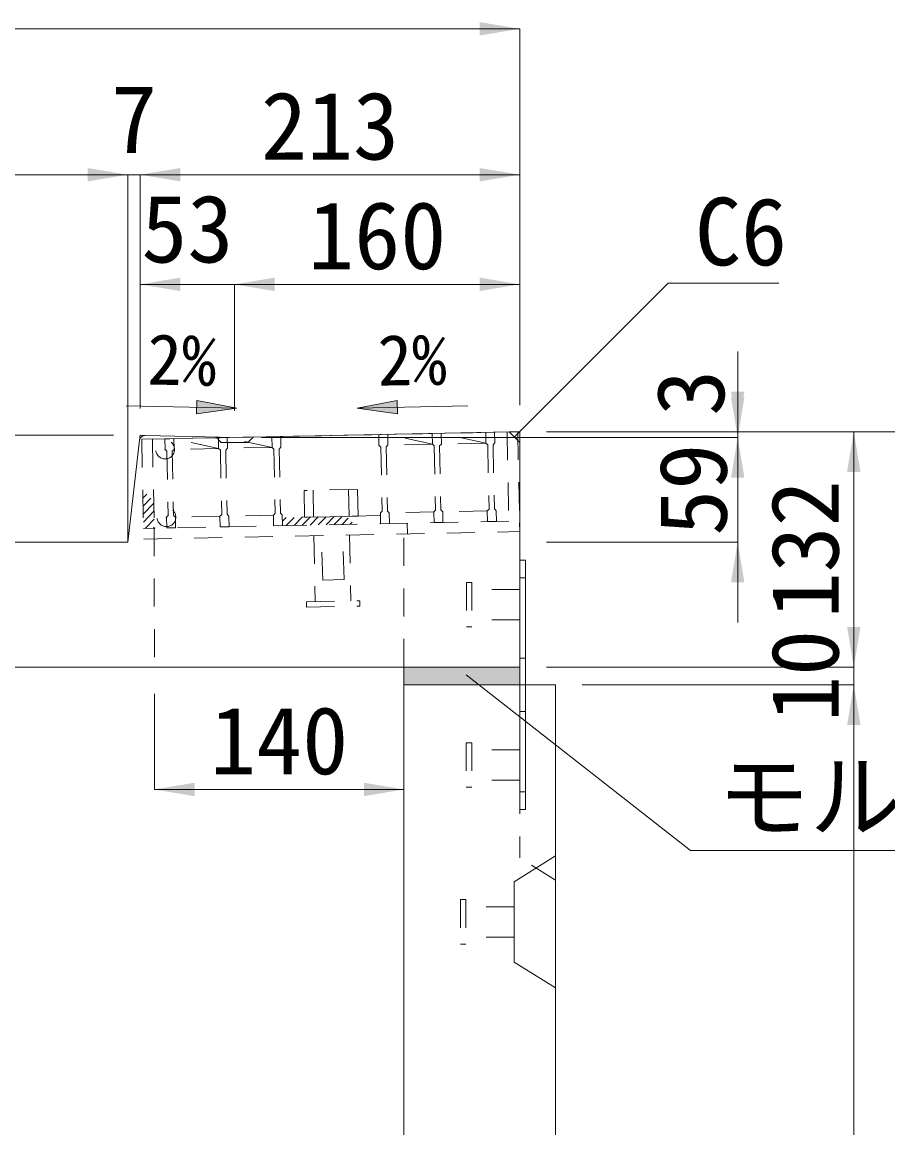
# Model space of a CAD drawing. Units: millimetres at full size; some dimension numbers follow another scale. Extents: x -3301 to 90699, y 107523 to 139162.
# Drawn here: x 23588 to 24074, y 116922 to 117542 of the extents above; entities that cross this region are included whole.
import ezdxf
from ezdxf.enums import TextEntityAlignment as Align

# ---------------------------------------------------------------- set-up
doc = ezdxf.new("R2010")
doc.units = ezdxf.units.MM
doc.header["$LTSCALE"] = 21
doc.header["$PDMODE"] = 32
doc.header["$PDSIZE"] = 10.5
doc.linetypes.add('USER1', pattern=[1.35, 0.75, -0.6])
for name, color, linetype, lineweight in [('0_2', 7, 'USER1', 9), ('寸法線', 7, 'Continuous', 9), ('引出線', 4, 'Continuous', 9), ('本体', 2, 'Continuous', 9), ('補助線', 8, 'Continuous', 13), ('ｲﾝｻｰﾄ', 3, 'USER1', 5), ('ｸﾞﾚｰﾁﾝｸﾞ', 7, 'USER1', 9)]:
    doc.layers.add(name, color=color, linetype=linetype, lineweight=lineweight)
doc.layers.add('ﾊｯﾁﾝｸﾞ', color=8, linetype='Continuous')
doc.styles.add('ＭＳ ゴシック', font='')
doc.styles.get('ＭＳ ゴシック').set_extended_font_data('MS Gothic')

# ---------------------------------------------------------------- blocks, each defined once
blk = doc.blocks.new('filled_arrow')
at = {"color": 0, "linetype": 'Continuous', "lineweight": -2}
blk.add_solid([(7.5, 1.25), (0, 0), (7.5, -1.25)], dxfattribs=at)

msp = doc.modelspace()

# ---------------------------------------------------------------- hatches: boundary and pattern name
at = {"layer": '引出線'}
for points in [[(23686.08, 117329.83), (23685.93, 117322.33), (23708.5, 117325.63)], [(23798.53, 117329.83), (23798.68, 117322.33), (23776.11, 117325.63)]]:
    msp.add_hatch(color=7, dxfattribs=at).paths.add_polyline_path(points)
at = {"layer": 'ｸﾞﾚｰﾁﾝｸﾞ'}
h = msp.add_hatch(dxfattribs=at)
h.set_pattern_fill('USER', color=256, style=0, pattern_type=2)
h.set_pattern_definition([(46.14576, (23131.14, 116930.54), (-2.28951, 2.19972), [75, -60])])
h.paths.add_polyline_path([(23655.2, 117308.09), (23661.2, 117308.21), (23662.2, 117258.22), (23656.2, 117258.1)])
h = msp.add_hatch(dxfattribs=at)
h.set_pattern_fill('USER', color=256, style=0, pattern_type=2)
h.set_pattern_definition([(46.14576, (23228.12, 116932.48), (-2.28951, 2.19972), [75, -60])])
h.paths.add_polyline_path([(23734.19, 117259.65), (23734.1, 117264.15), (23769.59, 117264.86), (23784.59, 117265.16), (23789.09, 117265.25), (23789.18, 117260.75), (23769.68, 117260.36)])
at = {"layer": 'ﾊｯﾁﾝｸﾞ'}
msp.add_hatch(color=256, dxfattribs=at).paths.add_polyline_path([(23802.31, 117180.33), (23802.31, 117170.33), (23867.31, 117170.33), (23867.31, 117180.33)])

# ---------------------------------------------------------------- linework, layer by layer
at = {"layer": '0_2'}
for p, q in [((23870.51, 117230.33), (23867.31, 117230.33)), ((23870.51, 117185.33), (23867.31, 117185.33)), ((23870.51, 117155.33), (23867.31, 117155.33)), ((23870.51, 117110.33), (23867.31, 117110.33))]:
    msp.add_line(p, q, dxfattribs=at)
at = {"layer": '0_2', "linetype": 'Continuous', "lineweight": 13}
msp.add_line((23802.31, 117170.33), (23802.31, 117180.33), dxfattribs=at)
at = {"layer": '0_2', "linetype": 'Continuous'}
msp.add_lwpolyline([(23867.31, 117100.33), (23867.31, 117240.33), (23870.51, 117240.33), (23870.51, 117100.33)], close=True, dxfattribs=at)
at = {"layer": '寸法線'}
for p, q in [((23437.31, 117538.41), (23867.31, 117538.41)), ((23867.31, 117327.33), (23867.31, 117538.41)), ((23437.31, 117456.54), (23647.31, 117456.54)), ((23602.31, 117456.54), (23699.32, 117456.54)), ((23647.31, 117265.33), (23647.31, 117456.54)), ((23647.31, 117265.33), (23647.31, 117456.54)), ((23654.32, 117325.33), (23654.32, 117456.54)), ((23654.32, 117456.54), (23867.31, 117456.54)), ((23654.32, 117325.33), (23654.32, 117456.54)), ((23867.31, 117327.33), (23867.31, 117456.54)), ((23654.32, 117395.03), (23752.3, 117395.03)), ((23654.32, 117325.33), (23654.32, 117395.03)), ((23707.3, 117324.13), (23707.3, 117395.03)), ((23707.3, 117395.03), (23867.31, 117395.03)), ((23707.3, 117324.13), (23707.3, 117395.03)), ((23867.31, 117327.33), (23867.31, 117395.03)), ((23989.54, 117264.13), (23989.54, 117357.33)), ((23989.54, 117205.33), (23989.54, 117354.13)), ((23882.31, 117312.33), (24054.67, 117312.33)), ((23882.31, 117312.33), (24139.77, 117312.33)), ((23882.31, 117312.33), (23989.54, 117312.33)), ((24054.67, 117312.33), (24054.67, 117180.33)), ((23639.32, 117310.33), (23147.2, 117310.33)), ((23722.3, 117309.13), (23989.54, 117309.13)), ((23722.3, 117309.13), (23989.54, 117309.13)), ((23882.31, 117250.33), (23989.54, 117250.33)), ((24054.67, 117125.33), (24054.67, 117225.33)), ((23882.31, 117180.33), (24054.67, 117180.33)), ((23882.31, 117180.33), (24054.67, 117180.33)), ((23902.31, 117170.33), (24054.67, 117170.33)), ((23902.31, 117170.33), (24054.67, 117170.33)), ((24054.67, 115820.33), (24054.67, 117170.33)), ((23662.31, 117165.33), (23662.31, 117111.64)), ((23802.31, 117165.33), (23802.31, 117111.64)), ((23662.31, 117111.64), (23802.31, 117111.64))]:
    msp.add_line(p, q, dxfattribs=at)
at = {"layer": '引出線', "color": 7}
for p, q in [((23646.4, 117326.87), (23708.5, 117325.63)), ((23838.22, 117326.87), (23776.11, 117325.63))]:
    msp.add_line(p, q, dxfattribs=at)
at = {"layer": '引出線'}
for points in [[(23864.31, 117309.4), (23950.55, 117395.65), (24012.66, 117395.65)], [(23837.22, 117176.01), (23963.15, 117077.33), (24178.97, 117077.33)]]:
    msp.add_lwpolyline(points, dxfattribs=at)
at = {"layer": '引出線', "color": 7, "lineweight": 13}
for points in [[(23686.08, 117329.83), (23685.93, 117322.33), (23708.5, 117325.63)], [(23798.53, 117329.83), (23798.68, 117322.33), (23776.11, 117325.63)]]:
    msp.add_lwpolyline(points, close=True, dxfattribs=at)
at = {"layer": '本体', "lineweight": 20}
for p, q in [((23707.3, 117309.13), (23861.31, 117312.21)), ((23867.31, 117306.33), (23861.31, 117312.21)), ((23654.01, 117307.61), (23647.31, 117250.33)), ((23657.05, 117310.27), (23707.3, 117309.13)), ((23867.31, 117306.33), (23867.31, 117180.33)), ((23443.31, 117250.33), (23647.31, 117250.33)), ((23867.31, 117180.33), (23437.31, 117180.33)), ((23802.31, 117170.33), (23802.31, 116840.85)), ((23887.31, 117170.33), (23802.31, 117170.33)), ((23887.31, 117170.33), (23887.31, 115820.33))]:
    msp.add_line(p, q, dxfattribs=at)
at = {"layer": '本体', "linetype": 'USER1'}
for p, q in [((23696.99, 117309.33), (23699.81, 117306.28)), ((23699.81, 117306.28), (23714.81, 117306.28)), ((23717.62, 117309.33), (23714.81, 117306.28)), ((23662.2, 117258.35), (23662.31, 117180.33)), ((23802.31, 117180.33), (23802.31, 117261.15)), ((23867.31, 117170.33), (23867.31, 117073.32)), ((23887.31, 117060.82), (23867.31, 117073.32))]:
    msp.add_line(p, q, dxfattribs=at)
at = {"layer": '本体'}
for p, q in [((23887.31, 117074.32), (23864.11, 117059.83)), ((23864.11, 117059.83), (23864.11, 117014.82)), ((23887.31, 117000.32), (23864.11, 117014.82))]:
    msp.add_line(p, q, dxfattribs=at)
at = {"layer": '本体', "lineweight": 20}
msp.add_arc((23656.99, 117307.27), 3, 88.70243, 173.33014, dxfattribs=at)
at = {"layer": '補助線', "lineweight": 20}
for p, q in [((23861.31, 117312.21), (23867.31, 117312.33)), ((23654.32, 117310.33), (23654.01, 117307.61)), ((23654.32, 117310.33), (23657.05, 117310.27))]:
    msp.add_line(p, q, dxfattribs=at)
at = {"layer": '補助線'}
for p, q in [((23867.31, 117306.33), (23867.31, 117312.33)), ((23647.31, 117250.33), (23647.31, 117310.33))]:
    msp.add_line(p, q, dxfattribs=at)
at = {"layer": 'ｲﾝｻｰﾄ'}
for p, q in [((23840.31, 117227.82), (23837.31, 117227.82)), ((23837.31, 117227.82), (23837.31, 117202.83)), ((23840.31, 117227.82), (23840.31, 117202.83)), ((23867.31, 117223.83), (23840.31, 117223.83)), ((23867.31, 117223.83), (23867.31, 117206.82)), ((23867.31, 117206.82), (23840.31, 117206.82)), ((23840.31, 117202.83), (23837.31, 117202.83)), ((23837.3, 117137.83), (23837.3, 117112.83)), ((23840.31, 117137.83), (23837.3, 117137.83)), ((23840.31, 117137.83), (23840.31, 117112.83)), ((23867.31, 117133.83), (23840.31, 117133.83)), ((23867.31, 117116.83), (23840.31, 117116.83)), ((23840.31, 117112.83), (23837.3, 117112.83)), ((23834.1, 117049.82), (23834.1, 117024.82)), ((23837.1, 117049.82), (23834.1, 117049.82)), ((23837.1, 117049.82), (23837.1, 117024.82)), ((23864.11, 117045.82), (23837.1, 117045.82)), ((23864.11, 117028.82), (23837.1, 117028.82)), ((23837.1, 117024.82), (23834.1, 117024.82))]:
    msp.add_line(p, q, dxfattribs=at)
at = {"layer": 'ｸﾞﾚｰﾁﾝｸﾞ'}
for p, q in [((23655.2, 117308.09), (23866.16, 117312.3)), ((23668.2, 117308.35), (23853.16, 117312.04)), ((23853.16, 117312.04), (23848.17, 117311.94)), ((23853.16, 117312.04), (23848.17, 117311.94)), ((23853.16, 117312.04), (23848.17, 117311.94)), ((23848.17, 117311.94), (23848.29, 117305.95)), ((23848.17, 117311.94), (23848.29, 117305.95)), ((23848.17, 117311.94), (23848.29, 117305.95)), ((23853.16, 117312.04), (23853.28, 117306.05)), ((23853.16, 117312.04), (23853.28, 117306.05)), ((23853.16, 117312.04), (23853.28, 117306.05)), ((23860.16, 117312.18), (23861.16, 117262.19)), ((23866.16, 117312.3), (23867.28, 117256.32)), ((23655.2, 117308.09), (23656.32, 117252.1)), ((23661.2, 117308.21), (23662.2, 117258.22)), ((23673.2, 117308.45), (23668.2, 117308.35)), ((23673.2, 117308.45), (23668.2, 117308.35)), ((23673.2, 117308.45), (23668.2, 117308.35)), ((23668.32, 117302.35), (23668.2, 117308.35)), ((23668.2, 117308.35), (23668.32, 117302.35)), ((23668.2, 117308.35), (23668.32, 117302.35)), ((23668.2, 117308.35), (23668.32, 117302.35)), ((23668.2, 117308.35), (23668.32, 117302.35)), ((23668.2, 117308.35), (23668.32, 117302.35)), ((23668.2, 117308.35), (23668.32, 117302.35)), ((23698.32, 117302.95), (23673.2, 117308.45)), ((23673.2, 117308.45), (23673.32, 117302.45)), ((23673.2, 117308.45), (23673.32, 117302.45)), ((23673.2, 117308.45), (23673.32, 117302.45)), ((23703.19, 117309.04), (23698.2, 117308.94)), ((23703.19, 117309.04), (23698.2, 117308.94)), ((23703.19, 117309.04), (23698.2, 117308.94)), ((23698.2, 117308.94), (23698.32, 117302.95)), ((23698.2, 117308.94), (23698.32, 117302.95)), ((23698.2, 117308.94), (23698.32, 117302.95)), ((23728.31, 117303.55), (23703.19, 117309.04)), ((23703.19, 117309.04), (23703.31, 117303.05)), ((23703.19, 117309.04), (23703.31, 117303.05)), ((23703.19, 117309.04), (23703.31, 117303.05)), ((23733.19, 117309.64), (23728.19, 117309.54)), ((23733.19, 117309.64), (23728.19, 117309.54)), ((23733.19, 117309.64), (23728.19, 117309.54)), ((23728.19, 117309.54), (23728.31, 117303.55)), ((23728.19, 117309.54), (23728.31, 117303.55)), ((23728.19, 117309.54), (23728.31, 117303.55)), ((23733.19, 117309.64), (23733.31, 117303.65)), ((23733.19, 117309.64), (23733.31, 117303.65)), ((23733.19, 117309.64), (23733.31, 117303.65)), ((23788.18, 117310.74), (23788.3, 117304.75)), ((23788.18, 117310.74), (23788.3, 117304.75)), ((23788.18, 117310.74), (23788.3, 117304.75)), ((23793.18, 117310.84), (23793.3, 117304.85)), ((23793.18, 117310.84), (23793.3, 117304.85)), ((23793.18, 117310.84), (23793.3, 117304.85)), ((23818.29, 117305.35), (23793.18, 117310.84)), ((23818.17, 117311.34), (23818.29, 117305.35)), ((23818.17, 117311.34), (23818.29, 117305.35)), ((23818.17, 117311.34), (23818.29, 117305.35)), ((23823.17, 117311.44), (23823.29, 117305.45)), ((23823.17, 117311.44), (23823.29, 117305.45)), ((23823.17, 117311.44), (23823.29, 117305.45)), ((23848.29, 117305.95), (23823.17, 117311.44)), ((23848.29, 117305.95), (23823.29, 117305.45)), ((23848.29, 117305.95), (23849.31, 117304.97)), ((23848.29, 117305.95), (23849.31, 117304.97)), ((23848.29, 117305.95), (23849.31, 117304.97)), ((23853.28, 117306.05), (23852.3, 117305.03)), ((23853.28, 117306.05), (23852.3, 117305.03)), ((23853.28, 117306.05), (23852.3, 117305.03)), ((23668.32, 117302.35), (23669.34, 117301.37)), ((23668.32, 117302.35), (23669.34, 117301.37)), ((23668.32, 117302.35), (23669.34, 117301.37)), ((23669.34, 117301.37), (23670.06, 117265.37)), ((23669.34, 117301.37), (23670.06, 117265.37)), ((23669.34, 117301.37), (23670.06, 117265.37)), ((23673.32, 117302.45), (23672.34, 117301.43)), ((23673.32, 117302.45), (23672.34, 117301.43)), ((23673.32, 117302.45), (23672.34, 117301.43)), ((23672.34, 117301.43), (23673.06, 117265.43)), ((23672.34, 117301.43), (23673.06, 117265.43)), ((23672.34, 117301.43), (23673.06, 117265.43)), ((23698.32, 117302.95), (23673.32, 117302.45)), ((23698.32, 117302.95), (23699.34, 117301.97)), ((23698.32, 117302.95), (23699.34, 117301.97)), ((23698.32, 117302.95), (23699.34, 117301.97)), ((23699.34, 117301.97), (23700.06, 117265.97)), ((23699.34, 117301.97), (23700.06, 117265.97)), ((23699.34, 117301.97), (23700.06, 117265.97)), ((23703.31, 117303.05), (23702.33, 117302.03)), ((23703.31, 117303.05), (23702.33, 117302.03)), ((23703.31, 117303.05), (23702.33, 117302.03)), ((23702.33, 117302.03), (23703.05, 117266.03)), ((23702.33, 117302.03), (23703.05, 117266.03)), ((23702.33, 117302.03), (23703.05, 117266.03)), ((23728.31, 117303.55), (23703.31, 117303.05)), ((23728.31, 117303.55), (23729.33, 117302.57)), ((23728.31, 117303.55), (23729.33, 117302.57)), ((23728.31, 117303.55), (23729.33, 117302.57)), ((23729.33, 117302.57), (23730.05, 117266.57)), ((23729.33, 117302.57), (23730.05, 117266.57)), ((23729.33, 117302.57), (23730.05, 117266.57)), ((23733.31, 117303.65), (23732.33, 117302.63)), ((23733.31, 117303.65), (23732.33, 117302.63)), ((23733.31, 117303.65), (23732.33, 117302.63)), ((23732.33, 117302.63), (23733.05, 117266.63)), ((23732.33, 117302.63), (23733.05, 117266.63)), ((23732.33, 117302.63), (23733.05, 117266.63)), ((23788.3, 117304.75), (23789.32, 117303.77)), ((23788.3, 117304.75), (23789.32, 117303.77)), ((23788.3, 117304.75), (23789.32, 117303.77)), ((23789.32, 117303.77), (23790.04, 117267.77)), ((23789.32, 117303.77), (23790.04, 117267.77)), ((23789.32, 117303.77), (23790.04, 117267.77)), ((23793.3, 117304.85), (23792.32, 117303.83)), ((23793.3, 117304.85), (23792.32, 117303.83)), ((23793.3, 117304.85), (23792.32, 117303.83)), ((23792.32, 117303.83), (23793.04, 117267.83)), ((23792.32, 117303.83), (23793.04, 117267.83)), ((23792.32, 117303.83), (23793.04, 117267.83)), ((23818.29, 117305.35), (23793.3, 117304.85)), ((23818.29, 117305.35), (23819.31, 117304.37)), ((23818.29, 117305.35), (23819.31, 117304.37)), ((23818.29, 117305.35), (23819.31, 117304.37)), ((23819.31, 117304.37), (23820.03, 117268.37)), ((23819.31, 117304.37), (23820.03, 117268.37)), ((23819.31, 117304.37), (23820.03, 117268.37)), ((23823.29, 117305.45), (23822.31, 117304.43)), ((23823.29, 117305.45), (23822.31, 117304.43)), ((23823.29, 117305.45), (23822.31, 117304.43)), ((23822.31, 117304.43), (23823.03, 117268.43)), ((23822.31, 117304.43), (23823.03, 117268.43)), ((23822.31, 117304.43), (23823.03, 117268.43)), ((23849.31, 117304.97), (23850.03, 117268.97)), ((23849.31, 117304.97), (23850.03, 117268.97)), ((23849.31, 117304.97), (23850.03, 117268.97)), ((23852.3, 117305.03), (23853.02, 117269.03)), ((23852.3, 117305.03), (23853.02, 117269.03)), ((23852.3, 117305.03), (23853.02, 117269.03)), ((23776.29, 117280), (23746.3, 117279.4)), ((23746.3, 117279.4), (23746.6, 117264.4)), ((23751.3, 117279.5), (23751.59, 117264.5)), ((23771.29, 117279.9), (23771.59, 117264.9)), ((23776.29, 117280), (23776.59, 117265)), ((23849.05, 117267.95), (23850.03, 117268.97)), ((23849.05, 117267.95), (23850.03, 117268.97)), ((23849.05, 117267.95), (23850.03, 117268.97)), ((23854.04, 117268.05), (23853.02, 117269.03)), ((23854.04, 117268.05), (23853.02, 117269.03)), ((23854.04, 117268.05), (23853.02, 117269.03)), ((23669.08, 117264.35), (23670.06, 117265.37)), ((23669.08, 117264.35), (23670.06, 117265.37)), ((23669.08, 117264.35), (23670.06, 117265.37)), ((23669.2, 117258.36), (23669.08, 117264.35)), ((23669.2, 117258.36), (23669.08, 117264.35)), ((23669.2, 117258.36), (23669.08, 117264.35)), ((23669.2, 117258.36), (23669.08, 117264.35)), ((23669.2, 117258.36), (23669.08, 117264.35)), ((23669.2, 117258.36), (23669.08, 117264.35)), ((23674.08, 117264.45), (23673.06, 117265.43)), ((23674.08, 117264.45), (23673.06, 117265.43)), ((23674.08, 117264.45), (23673.06, 117265.43)), ((23699.08, 117264.95), (23674.08, 117264.45)), ((23674.2, 117258.46), (23674.08, 117264.45)), ((23674.2, 117258.46), (23674.08, 117264.45)), ((23674.2, 117258.46), (23674.08, 117264.45)), ((23699.08, 117264.95), (23700.06, 117265.97)), ((23699.08, 117264.95), (23700.06, 117265.97)), ((23699.08, 117264.95), (23700.06, 117265.97)), ((23699.2, 117258.95), (23699.08, 117264.95)), ((23699.2, 117258.95), (23699.08, 117264.95)), ((23699.2, 117258.95), (23699.08, 117264.95)), ((23704.07, 117265.05), (23703.05, 117266.03)), ((23704.07, 117265.05), (23703.05, 117266.03)), ((23704.07, 117265.05), (23703.05, 117266.03)), ((23729.07, 117265.55), (23704.07, 117265.05)), ((23704.19, 117259.05), (23704.07, 117265.05)), ((23704.19, 117259.05), (23704.07, 117265.05)), ((23704.19, 117259.05), (23704.07, 117265.05)), ((23729.07, 117265.55), (23730.05, 117266.57)), ((23729.07, 117265.55), (23730.05, 117266.57)), ((23729.07, 117265.55), (23730.05, 117266.57)), ((23729.19, 117259.55), (23729.07, 117265.55)), ((23729.19, 117259.55), (23729.07, 117265.55)), ((23729.19, 117259.55), (23729.07, 117265.55)), ((23734.07, 117265.65), (23733.05, 117266.63)), ((23734.07, 117265.65), (23733.05, 117266.63)), ((23734.07, 117265.65), (23733.05, 117266.63)), ((23734.19, 117259.65), (23734.07, 117265.65)), ((23734.19, 117259.65), (23734.07, 117265.65)), ((23734.19, 117259.65), (23734.07, 117265.65)), ((23789.09, 117265.25), (23734.1, 117264.15)), ((23776.59, 117265), (23746.6, 117264.4)), ((23789.06, 117266.75), (23790.04, 117267.77)), ((23789.06, 117266.75), (23790.04, 117267.77)), ((23789.06, 117266.75), (23790.04, 117267.77)), ((23789.18, 117260.75), (23789.06, 117266.75)), ((23789.18, 117260.75), (23789.06, 117266.75)), ((23789.18, 117260.75), (23789.06, 117266.75)), ((23794.06, 117266.85), (23793.04, 117267.83)), ((23794.06, 117266.85), (23793.04, 117267.83)), ((23794.06, 117266.85), (23793.04, 117267.83)), ((23819.05, 117267.35), (23794.06, 117266.85)), ((23794.18, 117260.85), (23794.06, 117266.85)), ((23794.18, 117260.85), (23794.06, 117266.85)), ((23794.18, 117260.85), (23794.06, 117266.85)), ((23819.05, 117267.35), (23820.03, 117268.37)), ((23819.05, 117267.35), (23820.03, 117268.37)), ((23819.05, 117267.35), (23820.03, 117268.37)), ((23819.17, 117261.35), (23819.05, 117267.35)), ((23819.17, 117261.35), (23819.05, 117267.35)), ((23819.17, 117261.35), (23819.05, 117267.35)), ((23824.05, 117267.45), (23823.03, 117268.43)), ((23824.05, 117267.45), (23823.03, 117268.43)), ((23824.05, 117267.45), (23823.03, 117268.43)), ((23849.05, 117267.95), (23824.05, 117267.45)), ((23824.17, 117261.45), (23824.05, 117267.45)), ((23824.17, 117261.45), (23824.05, 117267.45)), ((23824.17, 117261.45), (23824.05, 117267.45)), ((23849.17, 117261.95), (23849.05, 117267.95)), ((23849.17, 117261.95), (23849.05, 117267.95)), ((23849.17, 117261.95), (23849.05, 117267.95)), ((23854.16, 117262.05), (23854.04, 117268.05)), ((23854.16, 117262.05), (23854.04, 117268.05)), ((23854.16, 117262.05), (23854.04, 117268.05)), ((23861.16, 117262.19), (23656.2, 117258.1)), ((23656.32, 117252.1), (23867.28, 117256.32)), ((23674.2, 117258.46), (23669.2, 117258.36)), ((23674.2, 117258.46), (23669.2, 117258.36)), ((23674.2, 117258.46), (23669.2, 117258.36)), ((23704.19, 117259.05), (23699.2, 117258.95)), ((23704.19, 117259.05), (23699.2, 117258.95)), ((23704.19, 117259.05), (23699.2, 117258.95)), ((23734.19, 117259.65), (23729.19, 117259.55)), ((23734.19, 117259.65), (23729.19, 117259.55)), ((23734.19, 117259.65), (23729.19, 117259.55)), ((23794.18, 117260.85), (23789.18, 117260.75)), ((23794.18, 117260.85), (23789.18, 117260.75)), ((23794.18, 117260.85), (23789.18, 117260.75)), ((23804.17, 117261.05), (23804.29, 117255.06)), ((23824.17, 117261.45), (23819.17, 117261.35)), ((23824.17, 117261.45), (23819.17, 117261.35)), ((23824.17, 117261.45), (23819.17, 117261.35)), ((23854.16, 117262.05), (23849.17, 117261.95)), ((23854.16, 117262.05), (23849.17, 117261.95)), ((23854.16, 117262.05), (23849.17, 117261.95)), ((23867.28, 117256.32), (23867.18, 117261.31)), ((23751.8, 117254.01), (23752.54, 117217.01)), ((23756.81, 117228.99), (23755.81, 117253.97)), ((23768.8, 117229.47), (23767.8, 117254.45)), ((23771.8, 117254.41), (23772.54, 117217.41)), ((23768.8, 117229.47), (23756.81, 117228.99)), ((23747.55, 117216.91), (23777.54, 117217.51)), ((23747.61, 117213.91), (23747.55, 117216.91)), ((23747.61, 117213.91), (23777.6, 117214.51)), ((23777.6, 117214.51), (23777.54, 117217.51))]:
    msp.add_line(p, q, dxfattribs=at)
for p in [(23668.32, 117302.35), (23669.08, 117264.35)]:
    msp.add_point(p, dxfattribs=at)

# ---------------------------------------------------------------- block references
at = {"layer": '寸法線', "xscale": 3, "yscale": 3}
for p, rotation in [((23867.31, 117538.41), 180), ((23647.31, 117456.54), 180), ((23647.31, 117456.54), 180), ((23867.31, 117456.54), 180), ((23867.31, 117395.03), 180), ((23989.54, 117312.33), 90), ((23989.54, 117309.13), 90), ((24054.67, 117312.33), 270), ((23989.54, 117309.13), 270), ((23989.54, 117250.33), 270), ((24054.67, 117180.33), 90), ((24054.67, 117180.33), 90), ((24054.67, 117170.33), 270), ((24054.67, 117170.33), 270), ((23802.31, 117111.64), 180)]:
    msp.add_blockref('filled_arrow', p, dxfattribs=dict(at, rotation=rotation))
for p in [(23654.32, 117456.54), (23654.32, 117456.54), (23654.32, 117395.03), (23707.3, 117395.03), (23707.3, 117395.03), (23662.31, 117111.64)]:
    msp.add_blockref('filled_arrow', p, dxfattribs=at)
at = {"layer": '引出線', "xscale": 0.075, "yscale": 0.075}
for p, rotation in [((23864.31, 117309.4), 45), ((23837.22, 117176.01), 321.9)]:
    msp.add_blockref('filled_arrow', p, dxfattribs=dict(at, rotation=rotation))

# ---------------------------------------------------------------- texts
at = {"layer": '寸法線', "style": 'ＭＳ ゴシック'}
for s, p in [('7', (23650.82, 117487.79)), ('213', (23760.82, 117484.04)), ('53', (23680.81, 117426.28)), ('160', (23787.31, 117422.53)), ('140', (23732.31, 117139.14))]:
    msp.add_text(s, height=37.98, dxfattribs=at).set_placement(p, align=Align.MIDDLE_CENTER)
for s, height, rotation, p in [('2%', 28.48, 359, (23677.73, 117352.75)), ('2%', 28.48, 1, (23806.89, 117352.75)), ('3', 37.98, 90, (23963, 117334.2)), ('59', 37.98, 90, (23964.42, 117279.79)), ('132', 37.98, 90, (24027.17, 117246.33)), ('10', 37.98, 90, (24027.17, 117175.33))]:
    msp.add_text(s, height=height, rotation=rotation, dxfattribs=at).set_placement(p, align=Align.MIDDLE_CENTER)
at = {"layer": '引出線', "style": 'ＭＳ ゴシック'}
for s, p in [('C6', (23965.55, 117443.65)), ('モルタル', (23978.15, 117126.75))]:
    msp.add_text(s, height=37.98, dxfattribs=at).set_placement(p, align=Align.TOP_LEFT)

doc.saveas('drawing.dxf')
